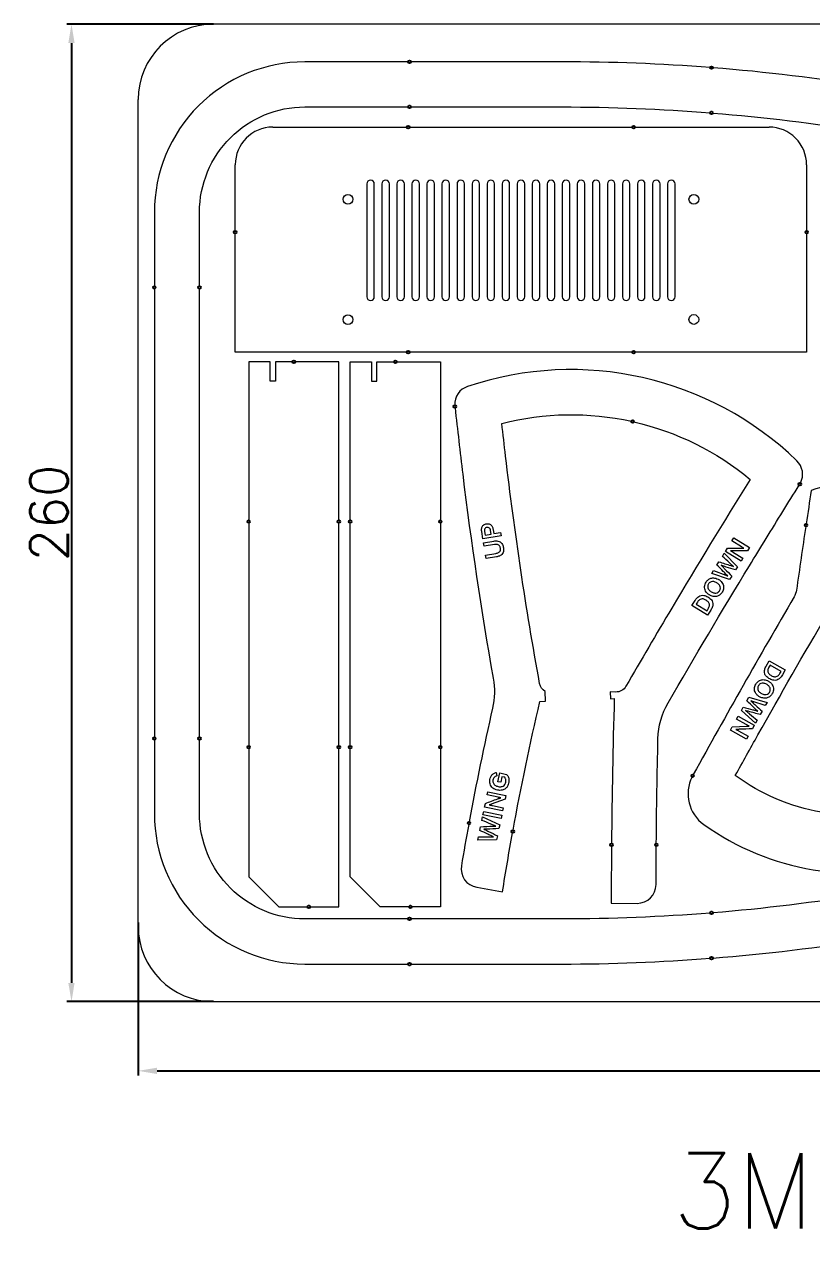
# Model space of a CAD drawing. Header units: millimetres. Extents: x 1679 to 2159, y 1036 to 1359.
# Drawn here: x 1678.6 to 1888.1, y 1036.4 to 1358.9 of the extents above; entities that cross this region are included whole.
import ezdxf

# ---------------------------------------------------------------- set-up
doc = ezdxf.new("R2010")
doc.units = ezdxf.units.MM
doc.layers.add('6标注层', color=3, linetype='Continuous', lineweight=25)
doc.styles.get("Standard").update_dxf_attribs({"font": 'txt', "bigfont": 'gbcbig.shx'})
doc.dimstyles.new('ISO-25', dxfattribs={"dimtxt": 2.5, "dimasz": 2.5, "dimexe": 1.25, "dimexo": 0, "dimtad": 1, "dimtoh": 1, "dimdsep": 46, "dimtxsty": 'Standard', "dimcen": 2.5, "dimadec": 0, "dimazin": 0, "dimtfac": 1, "dimtmove": 0, "dimatfit": 3, "dimfxl": 1, "dimarcsym": 0})

# ---------------------------------------------------------------- blocks, each defined once
blk = doc.blocks.new('*D1')
at = {"layer": '6标注层', "color": 0, "lineweight": -2}
for p, q in [((1708.89, 1120), (1708.89, 1079.27)), ((2158.89, 1118.93), (2158.89, 1079.27)), ((1713.89, 1080.52), (2153.89, 1080.52))]:
    blk.add_line(p, q, dxfattribs=at)
at = {"layer": '6标注层', "color": 0}
for points in [[(1713.89, 1081.35), (1713.89, 1079.68), (1708.89, 1080.52)], [(2153.89, 1081.35), (2153.89, 1079.68), (2158.89, 1080.52)]]:
    blk.add_solid(points, dxfattribs=at)
at = {"layer": 'Defpoints', "color": 0}
for p in [(1708.89, 1120), (2158.89, 1118.93), (2158.89, 1080.52)]:
    blk.add_point(p, dxfattribs=at)
at = {"layer": '6标注层', "color": 0, "insert": (1933.89, 1086.52), "char_height": 10, "attachment_point": 5}
blk.add_mtext('450', dxfattribs=at)
blk = doc.blocks.new('*D2')
at = {"layer": '6标注层', "color": 0, "lineweight": -2}
for p, q in [((1728.89, 1358.93), (1689.88, 1358.93)), ((1691.13, 1353.93), (1691.13, 1103.93)), ((1728.89, 1098.93), (1689.88, 1098.93))]:
    blk.add_line(p, q, dxfattribs=at)
at = {"layer": '6标注层', "color": 0}
for points in [[(1690.29, 1353.93), (1691.96, 1353.93), (1691.13, 1358.93)], [(1690.29, 1103.93), (1691.96, 1103.93), (1691.13, 1098.93)]]:
    blk.add_solid(points, dxfattribs=at)
at = {"layer": 'Defpoints', "color": 0}
for p in [(1728.89, 1358.93), (1691.13, 1098.93), (1728.89, 1098.93)]:
    blk.add_point(p, dxfattribs=at)
at = {"layer": '6标注层', "color": 0, "insert": (1685.13, 1228.93), "char_height": 10, "attachment_point": 5, "rotation": 90}
blk.add_mtext('260', dxfattribs=at)

msp = doc.modelspace()

# ---------------------------------------------------------------- linework, layer by layer
at = {"linetype": 'Continuous', "lineweight": 18}
for p, q in [((2138.888, 1358.933), (1728.888, 1358.933)), ((1708.888, 1118.933), (1708.888, 1338.933)), ((1744.693, 1331.57), (1780.343, 1331.57)), ((1781.043, 1331.57), (1840.343, 1331.57)), ((1841.043, 1331.57), (1876.693, 1331.57)), ((1886.693, 1321.57), (1886.693, 1303.969)), ((1769.693, 1316.439), (1769.693, 1286.439)), ((1771.693, 1286.439), (1771.693, 1316.439)), ((1773.693, 1316.439), (1773.693, 1286.439)), ((1775.693, 1286.439), (1775.693, 1316.439)), ((1777.693, 1316.439), (1777.693, 1286.439)), ((1779.693, 1286.439), (1779.693, 1316.439)), ((1781.693, 1316.439), (1781.693, 1286.439)), ((1783.693, 1286.439), (1783.693, 1316.439)), ((1785.693, 1316.439), (1785.693, 1286.439)), ((1787.693, 1286.439), (1787.693, 1316.439)), ((1789.693, 1316.439), (1789.693, 1286.439)), ((1791.693, 1286.439), (1791.693, 1316.439)), ((1793.693, 1316.439), (1793.693, 1286.439)), ((1795.693, 1286.439), (1795.693, 1316.439)), ((1797.693, 1316.439), (1797.693, 1286.439)), ((1799.693, 1286.439), (1799.693, 1316.439)), ((1801.693, 1316.439), (1801.693, 1286.439)), ((1803.693, 1286.439), (1803.693, 1316.439)), ((1805.693, 1316.439), (1805.693, 1286.439)), ((1807.693, 1286.439), (1807.693, 1316.439)), ((1809.693, 1316.439), (1809.693, 1286.439)), ((1811.693, 1286.439), (1811.693, 1316.439)), ((1813.693, 1316.439), (1813.693, 1286.439)), ((1815.693, 1286.439), (1815.693, 1316.439)), ((1817.693, 1316.439), (1817.693, 1286.439)), ((1819.693, 1286.439), (1819.693, 1316.439)), ((1821.693, 1316.439), (1821.693, 1286.439)), ((1823.693, 1286.439), (1823.693, 1316.439)), ((1825.693, 1316.439), (1825.693, 1286.439)), ((1827.693, 1286.439), (1827.693, 1316.439)), ((1829.693, 1316.439), (1829.693, 1286.439)), ((1831.693, 1286.439), (1831.693, 1316.439)), ((1833.693, 1316.439), (1833.693, 1286.439)), ((1835.693, 1286.439), (1835.693, 1316.439)), ((1837.693, 1316.439), (1837.693, 1286.439)), ((1839.693, 1286.439), (1839.693, 1316.439)), ((1841.693, 1316.439), (1841.693, 1286.439)), ((1843.693, 1286.439), (1843.693, 1316.439)), ((1845.693, 1316.439), (1845.693, 1286.439)), ((1847.693, 1286.439), (1847.693, 1316.439)), ((1849.693, 1316.439), (1849.693, 1286.439)), ((1851.693, 1286.439), (1851.693, 1316.439)), ((1886.693, 1303.269), (1886.693, 1271.702)), ((1728.888, 1098.933), (2138.888, 1098.933))]:
    msp.add_line(p, q, dxfattribs=at)
at = {"color": 1, "lineweight": 18}
for p, q in [((1800.585, 1222.007), (1800.251, 1224.018)), ((1805.424, 1222.811), (1800.585, 1222.007)), ((1800.995, 1223.965), (1801.148, 1223.043)), ((1801.148, 1223.043), (1802.781, 1223.314)), ((1802.781, 1223.314), (1802.627, 1224.237)), ((1803.317, 1224.443), (1803.485, 1223.431)), ((1803.485, 1223.431), (1805.272, 1223.728)), ((1805.272, 1223.728), (1805.424, 1222.811)), ((1800.756, 1220.977), (1803.489, 1221.432)), ((1800.909, 1220.06), (1800.756, 1220.977)), ((1803.66, 1220.518), (1800.909, 1220.06)), ((1865.087, 1218.699), (1865.639, 1219.591)), ((1866.842, 1221.533), (1867.306, 1222.283)), ((1869.397, 1219.952), (1866.842, 1221.533)), ((1867.306, 1222.283), (1871.477, 1219.7)), ((1870.014, 1219.569), (1870.023, 1219.585)), ((1871.477, 1219.7), (1870.956, 1218.859)), ((1801.298, 1217.718), (1804.061, 1218.177)), ((1801.451, 1216.801), (1801.298, 1217.718)), ((1804.208, 1217.259), (1801.451, 1216.801)), ((1864.275, 1217.388), (1864.774, 1218.194)), ((1864.774, 1218.194), (1868.333, 1214.622)), ((1869.258, 1216.116), (1865.087, 1218.699)), ((1866.494, 1218.864), (1866.488, 1218.854)), ((1870.956, 1218.859), (1867.044, 1218.841)), ((1867.206, 1218.43), (1869.725, 1216.87)), ((1869.725, 1216.87), (1869.258, 1216.116)), ((1861.437, 1212.804), (1861.939, 1213.615)), ((1866.214, 1211.201), (1861.437, 1212.804)), ((1861.939, 1213.615), (1865.222, 1212.379)), ((1862.845, 1215.078), (1863.372, 1215.93)), ((1863.976, 1215.013), (1863.966, 1214.998)), ((1867.268, 1214.646), (1867.278, 1214.661)), ((1868.333, 1214.622), (1867.799, 1213.76)), ((1865.688, 1212.175), (1865.705, 1212.2)), ((1866.77, 1212.098), (1866.214, 1211.201)), ((1856.18, 1204.315), (1857.011, 1205.656)), ((1860.351, 1201.732), (1856.18, 1204.315)), ((1857.646, 1205.234), (1857.317, 1204.704)), ((1857.317, 1204.704), (1860.193, 1202.923)), ((1860.193, 1202.923), (1860.521, 1203.454)), ((1861.204, 1203.109), (1860.351, 1201.732)), ((1875.953, 1188.202), (1876.741, 1189.617)), ((1876.954, 1188.434), (1876.65, 1187.889)), ((1876.741, 1189.617), (1881.025, 1187.226)), ((1879.908, 1186.785), (1876.954, 1188.434)), ((1881.025, 1187.226), (1880.257, 1185.849)), ((1879.604, 1186.241), (1879.908, 1186.785)), ((1870.801, 1178.969), (1871.315, 1179.891)), ((1871.315, 1179.891), (1876.16, 1178.506)), ((1871.884, 1178.942), (1871.87, 1178.915)), ((1875.695, 1177.674), (1872.359, 1178.759)), ((1876.16, 1178.506), (1875.695, 1177.674)), ((1868.066, 1174.067), (1868.498, 1174.843)), ((1868.498, 1174.843), (1872.782, 1172.452)), ((1869.355, 1176.377), (1869.848, 1177.262)), ((1873.071, 1172.971), (1869.355, 1176.377)), ((1870.419, 1176.401), (1870.41, 1176.385)), ((1873.725, 1176.184), (1873.733, 1176.2)), ((1874.857, 1176.171), (1874.369, 1175.296)), ((1866.444, 1171.161), (1866.926, 1172.025)), ((1870.728, 1168.771), (1866.444, 1171.161)), ((1866.926, 1172.025), (1870.833, 1172.221)), ((1867.9, 1171.358), (1867.891, 1171.342)), ((1870.653, 1172.624), (1868.066, 1174.067)), ((1868.534, 1171.004), (1871.157, 1169.54)), ((1871.384, 1172.223), (1871.39, 1172.233)), ((1872.782, 1172.452), (1872.271, 1171.536)), ((1873.533, 1173.798), (1873.071, 1172.971)), ((1871.157, 1169.54), (1870.728, 1168.771)), ((1804.144, 1159.899), (1804.286, 1158.988)), ((1804.576, 1157.433), (1805.057, 1159.753)), ((1805.057, 1159.753), (1806.83, 1159.385)), ((1805.617, 1158.761), (1805.31, 1157.281)), ((1806.38, 1158.603), (1805.617, 1158.761)), ((1801.689, 1153.903), (1801.868, 1154.767)), ((1801.868, 1154.767), (1806.672, 1153.772)), ((1805.31, 1157.281), (1804.576, 1157.433)), ((1801.013, 1150.638), (1801.226, 1151.666)), ((1804.631, 1153.294), (1801.689, 1153.903)), ((1806.471, 1152.803), (1802.803, 1151.443)), ((1805.342, 1153.147), (1805.346, 1153.164)), ((1806.672, 1153.772), (1806.471, 1152.803)), ((1800.598, 1148.636), (1800.786, 1149.546)), ((1805.402, 1147.64), (1800.598, 1148.636)), ((1800.786, 1149.546), (1805.59, 1148.551)), ((1805.816, 1149.643), (1801.013, 1150.638)), ((1802.278, 1151.277), (1802.275, 1151.265)), ((1803.096, 1151.113), (1805.996, 1150.512)), ((1805.59, 1148.551), (1805.402, 1147.64)), ((1805.996, 1150.512), (1805.816, 1149.643)), ((1799.738, 1144.484), (1799.941, 1145.465)), ((1800.289, 1147.144), (1800.481, 1148.072)), ((1800.481, 1148.072), (1805.049, 1145.937)), ((1804.04, 1145.595), (1804.044, 1145.613)), ((1805.049, 1145.937), (1804.843, 1144.945)), ((1799.195, 1141.865), (1799.389, 1142.799)), ((1804.232, 1141.997), (1799.195, 1141.865)), ((1799.389, 1142.799), (1802.897, 1142.764)), ((1800.822, 1144.81), (1800.818, 1144.793)), ((1803.405, 1142.732), (1803.411, 1142.762)), ((1804.447, 1143.031), (1804.232, 1141.997))]:
    msp.add_line(p, q, dxfattribs=at)
at = {"linetype": 'Continuous', "lineweight": 18}
for points in [[(1780.713, 1348.933), (1753.187, 1348.933, 0.4142136), (1713.187, 1308.933), (1713.187, 1289.283)], [(1861.06, 1347.407, 0.0193478), (1821.634, 1348.933), (1781.413, 1348.933)], [(1982.949, 1324.3), (1945.327, 1333.706, 0.0415801), (1861.757, 1347.352)], [(1725.187, 1289.283), (1725.187, 1308.933, -0.4142136), (1753.187, 1336.933), (1780.713, 1336.933)], [(1781.413, 1336.933), (1821.634, 1336.933, -0.0198151), (1861.06, 1335.37, -0.0198151)], [(1861.757, 1335.314, -0.0411039), (1942.417, 1322.064), (1982.949, 1311.931)], [(1886.693, 1321.57, 0.4142136), (1876.693, 1331.57)], [(1713.187, 1168.583), (1713.187, 1148.933, 0.4142136), (1753.187, 1108.933), (1780.713, 1108.933)], [(1780.713, 1120.933), (1753.187, 1120.933, -0.4142136), (1725.187, 1148.933), (1725.187, 1168.583)], [(1982.949, 1145.935), (1942.417, 1135.802, -0.0411039), (1861.757, 1122.552, -0.0411039)], [(1861.757, 1110.514, 0.0415801), (1945.327, 1124.16), (1982.949, 1133.566)], [(1861.06, 1122.496, -0.0198151), (1821.634, 1120.933), (1781.413, 1120.933)], [(1781.413, 1108.933), (1821.634, 1108.933, 0.0193478), (1861.06, 1110.459)]]:
    msp.add_lwpolyline(points, format="xyb", dxfattribs=at)
for points in [[(1734.693, 1303.969), (1734.693, 1321.57)], [(1780.343, 1271.702), (1734.693, 1271.702), (1734.693, 1303.269)], [(1713.187, 1288.583), (1713.187, 1169.283)], [(1725.187, 1169.283), (1725.187, 1288.583)], [(1840.343, 1271.702), (1781.043, 1271.702)], [(1886.693, 1271.702), (1841.043, 1271.702)], [(1749.917, 1269.119), (1745.367, 1269.119), (1745.367, 1264.019), (1743.967, 1264.019), (1743.967, 1269.119), (1738.267, 1269.119), (1738.267, 1226.969)], [(1762.267, 1226.969), (1762.267, 1269.119), (1750.617, 1269.119)], [(1765.267, 1226.969), (1765.267, 1269.119), (1770.967, 1269.119), (1770.967, 1264.019), (1772.367, 1264.019), (1772.367, 1269.119), (1776.917, 1269.119)], [(1777.617, 1269.119), (1789.267, 1269.119), (1789.267, 1226.969)], [(1738.267, 1226.269), (1738.267, 1166.969)], [(1762.267, 1166.969), (1762.267, 1226.269)], [(1765.267, 1166.969), (1765.267, 1226.269)], [(1789.267, 1226.269), (1789.267, 1166.969)], [(1738.267, 1166.269), (1738.267, 1132.119), (1746.267, 1124.119), (1753.917, 1124.119)], [(1754.617, 1124.119), (1762.267, 1124.119), (1762.267, 1166.269)], [(1780.917, 1124.119), (1773.267, 1124.119), (1765.267, 1132.119), (1765.267, 1166.269)], [(1789.267, 1166.269), (1789.267, 1124.119), (1781.617, 1124.119)]]:
    msp.add_lwpolyline(points, dxfattribs=at)
at = {"color": 7, "lineweight": 18}
for points in [[(1885.043, 1236.895, 0.333953), (1884.09, 1242.826), (1884.09, 1242.826, 0.2795744), (1796.508, 1262.575), (1796.508, 1262.575, 0.3343591), (1793.101, 1257.618, 0.3343591)], [(1793.168, 1256.921, 0.001745), (1795.214, 1239.238), (1795.214, 1239.238, 0.013948), (1803.322, 1184.948), (1803.322, 1184.948, -0.1003421), (1803.143, 1177.004), (1803.143, 1177.004, 0.0102205), (1796.927, 1146.779)], [(1808.606, 1144.548, -0.0120238), (1815.756, 1178.772), (1817.206, 1178.83), (1817.102, 1181.438), (1817.102, 1181.438, -0.2127136), (1815.675, 1183.52), (1815.675, 1183.52, -0.0158898), (1806.621, 1244.067), (1806.621, 1244.067, -0.0016589), (1805.62, 1252.758), (1805.62, 1252.758, -0.1171602), (1840.084, 1253.312, -0.1171602)], [(1840.766, 1253.158, -0.1171602), (1871.655, 1237.862), (1871.655, 1237.862, 0.0046485), (1850.806, 1203.597), (1850.806, 1203.597, 0.003258), (1838.643, 1182.831), (1838.643, 1182.831, -0.2712245), (1835.919, 1181.281), (1834.455, 1181.299), (1834.526, 1179.524), (1835.528, 1179.564), (1835.528, 1179.564, 0.0049421), (1834.794, 1141.009)], [(1846.704, 1141.009, -0.0034497), (1847.152, 1168.874), (1847.152, 1168.874, -0.1257621), (1849.83, 1178.407), (1849.83, 1178.407, -0.0058571), (1871.485, 1214.869), (1871.485, 1214.869, -0.0020494), (1880.367, 1229.331), (1880.367, 1229.331, -0.000531), (1884.685, 1236.294, -0.000531)], [(1896.502, 1225.433, -0.00145), (1898.287, 1237.025), (1898.287, 1237.025, 0.0782231), (1887.927, 1234.859), (1887.927, 1234.859, 0.0011361), (1886.574, 1226.007, 0.0011361)], [(1886.47, 1225.315, 0.0021684), (1884.006, 1208.403), (1884.006, 1208.403, -0.0973408), (1883.373, 1206.583), (1883.373, 1206.583, 0.0064048), (1856.556, 1159.337, 0.0064048)], [(1890.64, 1149.324, -0.1157318), (1867.725, 1159.084), (1867.725, 1159.084, -0.0019896), (1873.739, 1169.87), (1873.739, 1169.87, -0.0044361), (1892.166, 1202.008), (1893.681, 1202.153), (1893.681, 1202.153, 0.3813812), (1894.585, 1203.132), (1894.585, 1203.132, -0.1164825), (1895.196, 1205.538), (1893.648, 1205.881), (1893.648, 1205.881, -0.0023565), (1896.398, 1224.741)], [(1856.223, 1158.721, 0.3709038), (1859.333, 1146.055), (1859.333, 1146.055, 0.2308812), (1919.867, 1135.925), (1919.867, 1135.925, 0.370879), (1926.932, 1146.888, 0.370879)], [(1796.8, 1146.09, 0.0036973), (1794.866, 1135.095, 0.4132877), (1798.952, 1129.338), (1805.786, 1128.166), (1805.786, 1128.166, -0.0054756), (1808.48, 1143.86)], [(1834.787, 1140.309, 0.0019501), (1834.713, 1125.092), (1841.62, 1125.074, 0.4138566), (1846.633, 1130.056), (1846.633, 1130.056, -0.0012692), (1846.697, 1140.309)]]:
    msp.add_lwpolyline(points, format="xyb", dxfattribs=at)
at = {"color": 1, "lineweight": 18}
for points in [[(1800.251, 1224.018, -0.033729), (1800.219, 1224.469, -0.0435496), (1800.253, 1224.866, -0.0679907), (1800.383, 1225.276, -0.1447799), (1800.869, 1225.814, -0.0541844), (1801.194, 1225.968, -0.0306438), (1801.446, 1226.041)], [(1801.446, 1226.041, -0.0476336), (1801.859, 1226.07, -0.0683005), (1802.261, 1226.005, -0.1414552), (1802.831, 1225.63, -0.0582668), (1803.042, 1225.317, -0.0406643), (1803.189, 1224.97, -0.0354022), (1803.307, 1224.5, -0.0034104), (1803.317, 1224.443)], [(1801.629, 1225.086, 0.0485119), (1801.431, 1225.024, 0.1202113), (1801.154, 1224.822, 0.0856544), (1801.035, 1224.612, 0.0530789), (1800.987, 1224.418, 0.0416638), (1800.975, 1224.192, 0.0294609), (1800.995, 1223.965)], [(1802.627, 1224.237, 0.0338288), (1802.566, 1224.489, 0.0445319), (1802.478, 1224.698, 0.0712001), (1802.336, 1224.894, 0.1467567), (1802.001, 1225.08, 0.0576773), (1801.802, 1225.1, 0.0368016), (1801.629, 1225.086)], [(1803.489, 1221.432, -0.0388835), (1804.069, 1221.485, -0.050898), (1804.575, 1221.44, -0.0945234), (1805.179, 1221.202, -0.0999169), (1805.631, 1220.759, -0.0574326), (1805.855, 1220.332, -0.0401002), (1805.993, 1219.871, -0.0129906), (1806.03, 1219.678)], [(1805.232, 1219.581, 0.0474406), (1805.154, 1219.882, 0.0755159), (1804.995, 1220.174, 0.1343581), (1804.612, 1220.463, 0.0588326), (1804.341, 1220.536, 0.0410532), (1804.062, 1220.555, 0.035711), (1803.702, 1220.524, 0.0034383), (1803.66, 1220.518)], [(1804.061, 1218.177, 0.0345453), (1804.411, 1218.262, 0.0454766), (1804.701, 1218.384, 0.0724586), (1804.972, 1218.583, 0.1394494), (1805.22, 1219.027, 0.0582834), (1805.253, 1219.304, 0.0422478), (1805.232, 1219.581)], [(1806.03, 1219.678, -0.0421941), (1806.075, 1219.134, -0.0545678), (1806.022, 1218.656, -0.1866859), (1805.397, 1217.709, -0.0563263), (1804.982, 1217.477, -0.0392459), (1804.53, 1217.326, -0.0205499), (1804.208, 1217.259)], [(1865.639, 1219.591, -0.0005432), (1869.15, 1219.598, -0.0004997), (1869.445, 1219.597)], [(1870.023, 1219.585, -0.0044208), (1869.681, 1219.781, -0.0042097), (1869.462, 1219.911, -0.0015844), (1869.397, 1219.952)], [(1869.445, 1219.597, -0.0013301), (1869.657, 1219.589, -0.0022334), (1869.822, 1219.582, -0.0044), (1869.941, 1219.576, -0.0071259), (1870, 1219.571, -0.0038073), (1870.014, 1219.569)], [(1866.925, 1214.957, 0.0016188), (1866.198, 1215.626, 0.0004213), (1864.275, 1217.388)], [(1866.488, 1218.854, -0.0067596), (1866.58, 1218.804, -0.0044259), (1866.691, 1218.741, -0.0038435), (1866.871, 1218.635, -0.002634), (1867.086, 1218.504, -0.0011592), (1867.206, 1218.43)], [(1867.044, 1218.841, -0.0198098), (1866.53, 1218.861, -0.0012287), (1866.494, 1218.864)], [(1865.313, 1212.57, 0.0009901), (1864.523, 1213.374, 0.0004037), (1862.845, 1215.078)], [(1863.372, 1215.93, -0.0005083), (1866.527, 1214.921, -0.000406), (1866.816, 1214.827)], [(1863.966, 1214.998, -0.0423117), (1864.236, 1214.77, -0.0093127), (1864.295, 1214.709)], [(1864.388, 1214.836, -0.0150235), (1864.218, 1214.902, -0.0132384), (1864.004, 1214.999, -0.0014728), (1863.976, 1215.013)], [(1864.295, 1214.709, -0.0021209), (1864.968, 1214.002, -0.0004839), (1866.77, 1212.098)], [(1867.799, 1213.76, -0.0003743), (1865.319, 1214.539, -0.0015351), (1864.475, 1214.807, -0.0012139), (1864.388, 1214.836)], [(1866.816, 1214.827), (1866.816, 1214.827, -0.036114), (1867.268, 1214.646)], [(1867.05, 1214.852, 0.0009758), (1866.973, 1214.917, -0.0011515), (1866.925, 1214.957)], [(1867.278, 1214.661, -0.0037016), (1867.249, 1214.684, -0.0012279), (1867.05, 1214.852)], [(1860.826, 1207.123, -0.0469011), (1860.227, 1207.616, -0.0623963), (1859.813, 1208.146, -0.1638005), (1859.545, 1209.374, -0.0591059), (1859.681, 1209.959, -0.0429411), (1859.933, 1210.512)], [(1859.933, 1210.512, -0.0528166), (1860.401, 1211.05, -0.0807822), (1861.017, 1211.462, -0.1162585), (1861.927, 1211.634, -0.0568036), (1862.518, 1211.541, -0.0446813), (1863.149, 1211.305, -0.0114723), (1863.346, 1211.205)], [(1860.595, 1210.066, 0.0537854), (1860.45, 1209.701, 0.1901579), (1860.539, 1208.777, 0.0625504), (1860.776, 1208.428, 0.0472783), (1861.13, 1208.094, 0.0173952), (1861.329, 1207.947)], [(1862.818, 1210.341, 0.036296), (1862.382, 1210.552, 0.0426189), (1862.017, 1210.662, 0.0606322), (1861.643, 1210.694, 0.1604044), (1860.937, 1210.434, 0.0592017), (1860.669, 1210.165, 0.0153781), (1860.595, 1210.066)], [(1863.528, 1208.229, 0.0477999), (1863.677, 1208.56, 0.0735516), (1863.749, 1208.949, 0.1256478), (1863.621, 1209.518, 0.0656841), (1863.382, 1209.865, 0.0446719), (1863.06, 1210.167, 0.0217695), (1862.818, 1210.341)], [(1863.346, 1211.205, -0.046962), (1863.937, 1210.716, -0.0621675), (1864.345, 1210.19, -0.1619967), (1864.613, 1208.967, -0.0584862), (1864.482, 1208.385, -0.0426056), (1864.235, 1207.834)], [(1865.222, 1212.379, -0.000785), (1865.274, 1212.357, -0.0001649), (1865.363, 1212.32)], [(1865.705, 1212.2), (1865.705, 1212.2, -0.0181082), (1865.313, 1212.57)], [(1865.363, 1212.32, -0.0014706), (1865.534, 1212.245, -0.0020812), (1865.615, 1212.209, -0.004539), (1865.67, 1212.183, -0.0052856), (1865.688, 1212.175)], [(1857.011, 1205.656, -0.0469201), (1857.5, 1206.289, -0.0577995), (1857.98, 1206.695, -0.1885175), (1859.319, 1206.997, -0.0552614), (1859.85, 1206.857, -0.0440981), (1860.408, 1206.585)], [(1860.408, 1206.585, -0.0409128), (1860.963, 1206.203, -0.0543419), (1861.373, 1205.786, -0.0844098), (1861.677, 1205.229, -0.1058815), (1861.757, 1204.503, -0.0539687), (1861.656, 1204.02, -0.0427854), (1861.441, 1203.51, -0.0264013), (1861.204, 1203.109)], [(1864.235, 1207.834, -0.0515393), (1863.759, 1207.284, -0.0734853), (1863.188, 1206.887, -0.1319529), (1862.172, 1206.69, -0.0573508), (1861.583, 1206.799, -0.0449504), (1860.956, 1207.055, -0.0076242), (1860.826, 1207.123)], [(1861.329, 1207.947, 0.0369579), (1861.755, 1207.742, 0.043095), (1862.113, 1207.636, 0.0670577), (1862.516, 1207.609, 0.1499975), (1863.183, 1207.866, 0.0631117), (1863.478, 1208.163, 0.0096817), (1863.528, 1208.229)], [(1859.911, 1205.75, 0.0391278), (1859.528, 1205.937, 0.0502933), (1859.167, 1206.039, 0.1065494), (1858.61, 1206.021, 0.0931859), (1858.175, 1205.814, 0.0573749), (1857.871, 1205.534, 0.0368975), (1857.646, 1205.234)], [(1860.521, 1203.454, 0.0425492), (1860.719, 1203.835, 0.0552339), (1860.823, 1204.197, 0.1811381), (1860.67, 1205.035, 0.0632053), (1860.415, 1205.361, 0.0437324), (1860.087, 1205.634, 0.0162276), (1859.911, 1205.75)], [(1876.906, 1184.766, -0.0409137), (1876.334, 1185.122, -0.0543406), (1875.906, 1185.52, -0.10139), (1875.54, 1186.168, -0.0888298), (1875.463, 1186.784, -0.0539902), (1875.542, 1187.271, -0.0383395), (1875.704, 1187.724, -0.0310812), (1875.953, 1188.202)], [(1876.65, 1187.889, 0.0425894), (1876.47, 1187.499, 0.0552599), (1876.381, 1187.133, 0.1891177), (1876.595, 1186.269, 0.056504), (1876.843, 1185.988, 0.0391664), (1877.141, 1185.757, 0.0204555), (1877.363, 1185.623)], [(1873.139, 1183.345, -0.0515538), (1873.59, 1183.915, -0.0799829), (1874.191, 1184.364, -0.1246578), (1875.148, 1184.581, -0.0524109), (1875.681, 1184.513, -0.0423477), (1876.249, 1184.329, -0.0161152), (1876.513, 1184.209)], [(1876.513, 1184.209, -0.0423432), (1877.084, 1183.788, -0.0677027), (1877.571, 1183.234, -0.163805), (1877.894, 1182.019, -0.0540394), (1877.803, 1181.489, -0.043517), (1877.59, 1180.929, -0.0042718), (1877.559, 1180.865)], [(1880.257, 1185.849, -0.0372399), (1879.884, 1185.298, -0.0607566), (1879.384, 1184.802, -0.1959318), (1878.012, 1184.404, -0.0552413), (1877.475, 1184.52, -0.0440793), (1876.906, 1184.766)], [(1877.363, 1185.623, 0.0391029), (1877.754, 1185.453, 0.0502678), (1878.121, 1185.368, 0.2005707), (1879.07, 1185.614, 0.0538594), (1879.337, 1185.864, 0.0424061), (1879.578, 1186.198, 0.0041271), (1879.604, 1186.241)], [(1874.18, 1180.016, -0.04696), (1873.568, 1180.478, -0.0689527), (1873.106, 1181.034, -0.1549439), (1872.813, 1182.195, -0.0534384), (1872.901, 1182.722, -0.043149), (1873.108, 1183.281, -0.0042421), (1873.139, 1183.345)], [(1873.863, 1182.981, 0.0477915), (1873.729, 1182.644, 0.0735332), (1873.675, 1182.252, 0.1256289), (1873.829, 1181.689, 0.0600616), (1874.055, 1181.383, 0.0422949), (1874.344, 1181.123, 0.0299274), (1874.669, 1180.904)], [(1876.047, 1183.363, 0.0369586), (1875.612, 1183.549, 0.0430978), (1875.25, 1183.638, 0.0670623), (1874.846, 1183.647, 0.1499881), (1874.192, 1183.36, 0.0527764), (1873.958, 1183.114, 0.0204112), (1873.863, 1182.981)], [(1877.559, 1180.865, -0.0527818), (1877.116, 1180.305, -0.0947009), (1876.42, 1179.82, -0.1020628), (1875.617, 1179.653, -0.0519057), (1875.085, 1179.706, -0.0420527), (1874.514, 1179.874, -0.0196361), (1874.18, 1180.016)], [(1874.669, 1180.904, 0.0363278), (1875.114, 1180.713, 0.0426352), (1875.483, 1180.62, 0.0670605), (1875.894, 1180.608, 0.1529936), (1876.552, 1180.897, 0.054173), (1876.783, 1181.145, 0.0209223), (1876.876, 1181.279)], [(1876.876, 1181.279, 0.0538222), (1877.005, 1181.651, 0.1976029), (1876.856, 1182.601, 0.0558682), (1876.621, 1182.908, 0.0396926), (1876.328, 1183.169, 0.0250175), (1876.047, 1183.363)], [(1873.391, 1176.473, -0.0016786), (1872.687, 1177.15, -0.0004893), (1870.801, 1178.969)], [(1871.87, 1178.915, -0.0151304), (1872.2, 1178.635, -0.0029254), (1872.278, 1178.564)], [(1872.217, 1178.811, -0.0019881), (1872.042, 1178.878, -0.0021674), (1871.959, 1178.911, -0.0040315), (1871.903, 1178.934, -0.0027589), (1871.884, 1178.942)], [(1872.359, 1178.759, -0.0004511), (1872.266, 1178.793, -0.0005028), (1872.217, 1178.811)], [(1872.278, 1178.564, 0.00108), (1873.103, 1177.797, 0.000397), (1874.857, 1176.171)], [(1869.848, 1177.262, -0.0004191), (1872.361, 1176.596, -0.0016296), (1873.216, 1176.367, -0.0012762), (1873.305, 1176.343)], [(1870.41, 1176.385, -0.004192), (1870.439, 1176.363, -0.0015167), (1870.488, 1176.326, -0.0012792), (1870.646, 1176.205)], [(1870.878, 1176.241), (1870.878, 1176.241, -0.0361297), (1870.419, 1176.401)], [(1870.646, 1176.205, 0.0011565), (1870.755, 1176.122, 0.0027197), (1870.776, 1176.106)], [(1870.776, 1176.106, 0.0016323), (1871.532, 1175.471, 0.000449), (1873.533, 1173.798)], [(1874.369, 1175.296, -0.0005501), (1871.172, 1176.16, -0.0004715), (1870.878, 1176.241)], [(1873.305, 1176.343, -0.0148193), (1873.478, 1176.284, -0.013558), (1873.696, 1176.197, -0.001541), (1873.725, 1176.184)], [(1873.733, 1176.2, -0.0332993), (1873.516, 1176.36, -0.0183708), (1873.391, 1176.473)], [(1867.891, 1171.342, -0.004409), (1868.242, 1171.162, -0.0041076), (1868.467, 1171.042, -0.0015302), (1868.534, 1171.004)], [(1868.469, 1171.356, -0.0015191), (1868.257, 1171.354, -0.0023983), (1868.092, 1171.354, -0.0045059), (1867.973, 1171.355, -0.0070947), (1867.914, 1171.357, -0.0037523), (1867.9, 1171.358)], [(1872.271, 1171.536, -0.0005459), (1868.764, 1171.369, -0.0004459), (1868.469, 1171.356)], [(1871.39, 1172.233, -0.0065641), (1871.296, 1172.279, -0.0042911), (1871.181, 1172.337, -0.003712), (1870.997, 1172.435, -0.0025281), (1870.777, 1172.555, -0.0011086), (1870.653, 1172.624)], [(1870.833, 1172.221, -0.0202298), (1871.348, 1172.224, -0.0012467), (1871.384, 1172.223)], [(1804.436, 1155.19, -0.0416275), (1803.777, 1155.415, -0.0598814), (1803.202, 1155.754, -0.1761929), (1802.474, 1156.874, -0.0531466), (1802.409, 1157.398, -0.0433812), (1802.449, 1157.984)], [(1802.449, 1157.984, -0.0563188), (1802.684, 1158.718, -0.0891922), (1803.127, 1159.368, -0.1153918), (1803.861, 1159.822, -0.0324485), (1804.144, 1159.899)], [(1804.286, 1158.988, 0.0790304), (1803.877, 1158.837, 0.124936), (1803.459, 1158.432, 0.0561906), (1803.31, 1158.119, 0.02849), (1803.245, 1157.894, 0.0065736), (1803.232, 1157.834)], [(1806.645, 1157.219, 0.0241656), (1806.687, 1157.495, 0.0291815), (1806.698, 1157.748, 0.0348555), (1806.678, 1157.98, 0.0405822), (1806.628, 1158.189, 0.1130202), (1806.38, 1158.603)], [(1806.83, 1159.385, -0.1519502), (1807.399, 1158.585, -0.0582741), (1807.501, 1158.092, -0.0263136), (1807.512, 1157.795, -0.0253231), (1807.489, 1157.428, -0.0222419), (1807.427, 1157.032)], [(1803.232, 1157.834, 0.0609229), (1803.232, 1157.423, 0.1735862), (1803.606, 1156.676, 0.056152), (1803.9, 1156.449, 0.0402622), (1804.237, 1156.281, 0.0319151), (1804.64, 1156.146)], [(1807.427, 1157.032, -0.0475403), (1807.203, 1156.399, -0.0807724), (1806.777, 1155.766, -0.1281689), (1805.935, 1155.248, -0.0539205), (1805.405, 1155.145, -0.043321), (1804.802, 1155.145, -0.0200854), (1804.436, 1155.19)], [(1804.64, 1156.146, 0.0381067), (1805.115, 1156.102, 0.0441189), (1805.492, 1156.129, 0.0815353), (1805.95, 1156.28, 0.1257628), (1806.416, 1156.709, 0.0521765), (1806.577, 1157.019, 0.0248257), (1806.645, 1157.219)], [(1801.226, 1151.666, -0.0005472), (1804.521, 1152.877, -0.0005064), (1804.798, 1152.978)], [(1805.346, 1153.164, -0.003241), (1805.048, 1153.215, -0.0041147), (1804.786, 1153.263, -0.0035145), (1804.631, 1153.294)], [(1804.798, 1152.978, -0.001339), (1805, 1153.043, -0.00226), (1805.158, 1153.093, -0.0044781), (1805.272, 1153.128, -0.0073041), (1805.328, 1153.143, -0.0039233), (1805.342, 1153.147)], [(1802.275, 1151.265, -0.0068408), (1802.379, 1151.25, -0.0044379), (1802.505, 1151.228, -0.0038024), (1802.71, 1151.19, -0.0025596), (1802.957, 1151.142, -0.0011149), (1803.096, 1151.113)], [(1802.803, 1151.443, -0.0196085), (1802.313, 1151.286, -0.0012043), (1802.278, 1151.277)], [(1799.941, 1145.465, -0.0004881), (1803.249, 1145.599, -0.0004206), (1803.554, 1145.61)], [(1803.611, 1145.77, 0.001556), (1802.699, 1146.149, 0.000402), (1800.289, 1147.144)], [(1803.554, 1145.61), (1803.554, 1145.61, -0.0359706), (1804.04, 1145.595)], [(1803.765, 1145.714, 0.0008817), (1803.636, 1145.761, 0.0003515), (1803.611, 1145.77)], [(1804.044, 1145.613, -0.0023345), (1804.01, 1145.625, -0.0013619), (1803.87, 1145.675, -0.0004985), (1803.765, 1145.714)], [(1802.916, 1142.974, 0.0010879), (1801.899, 1143.459, 0.0003979), (1799.738, 1144.484)], [(1800.818, 1144.793, -0.0303599), (1801.047, 1144.716, -0.0213174), (1801.227, 1144.635)], [(1801.27, 1144.785, -0.015089), (1801.087, 1144.789, -0.0118574), (1800.884, 1144.804, -0.002903), (1800.822, 1144.81)], [(1801.227, 1144.635, -0.0018329), (1802.101, 1144.201, -0.0005028), (1804.447, 1143.031)], [(1804.843, 1144.945, -0.0009452), (1801.555, 1144.796, -0.003846), (1801.27, 1144.785)], [(1802.897, 1142.764, -0.0026356), (1802.92, 1142.763, -0.0015416), (1802.996, 1142.759, -0.0003943), (1803.048, 1142.757)], [(1803.411, 1142.762, -0.0167497), (1802.948, 1142.959, -0.0009874), (1802.916, 1142.974)], [(1803.048, 1142.757, -0.0014286), (1803.235, 1142.745, -0.0016951), (1803.324, 1142.739, -0.0033534), (1803.385, 1142.734, -0.0023566), (1803.405, 1142.732)]]:
    msp.add_lwpolyline(points, format="xyb", dxfattribs=at)
at = {"linetype": 'Continuous', "lineweight": 18}
for centre in [(1764.673, 1312.362), (1856.698, 1312.362), (1764.673, 1280.357), (1856.698, 1280.402)]:
    msp.add_circle(centre, 1.3, dxfattribs=at)
for centre, radius, start, end in [((1728.888, 1338.933), 20, 90, 180), ((1744.693, 1321.57), 10, 90, 180), ((1770.693, 1316.439), 1, 0, 180), ((1774.693, 1316.439), 1, 0, 180), ((1778.693, 1316.439), 1, 0, 180), ((1782.693, 1316.439), 1, 0, 180), ((1786.693, 1316.439), 1, 0, 180), ((1790.693, 1316.439), 1, 0, 180), ((1794.693, 1316.439), 1, 0, 180), ((1798.693, 1316.439), 1, 0, 180), ((1802.693, 1316.439), 1, 0, 180), ((1806.693, 1316.439), 1, 0, 180), ((1810.693, 1316.439), 1, 0, 180), ((1814.693, 1316.439), 1, 360, 180), ((1818.693, 1316.439), 1, 360, 180), ((1822.693, 1316.439), 1, 360, 180), ((1826.693, 1316.439), 1, 360, 180), ((1830.693, 1316.439), 1, 360, 180), ((1834.693, 1316.439), 1, 360, 180), ((1838.693, 1316.439), 1, 360, 180), ((1842.693, 1316.439), 1, 360, 180), ((1846.693, 1316.439), 1, 360, 180), ((1850.693, 1316.439), 1, 360, 180), ((1770.693, 1286.439), 1, 180, 0), ((1774.693, 1286.439), 1, 180, 0), ((1778.693, 1286.439), 1, 180, 0), ((1782.693, 1286.439), 1, 180, 0), ((1786.693, 1286.439), 1, 180, 0), ((1790.693, 1286.439), 1, 180, 0), ((1794.693, 1286.439), 1, 180, 0), ((1798.693, 1286.439), 1, 180, 0), ((1802.693, 1286.439), 1, 180, 0), ((1806.693, 1286.439), 1, 180, 0), ((1810.693, 1286.439), 1, 180, 0), ((1814.693, 1286.439), 1, 180, 0), ((1818.693, 1286.439), 1, 180, 0), ((1822.693, 1286.439), 1, 180, 0), ((1826.693, 1286.439), 1, 180, 0), ((1830.693, 1286.439), 1, 180, 0), ((1834.693, 1286.439), 1, 180, 0), ((1838.693, 1286.439), 1, 180, 0), ((1842.693, 1286.439), 1, 180, 0), ((1846.693, 1286.439), 1, 180, 0), ((1850.693, 1286.439), 1, 180, 0), ((1728.888, 1118.933), 20, 180, 270)]:
    msp.add_arc(centre, radius, start, end, dxfattribs=at)
at = {"layer": '6标注层'}
for centre in [(1781.063, 1348.933), (1861.408, 1347.38), (1781.063, 1336.933), (1861.408, 1335.342), (1780.693, 1331.57), (1840.693, 1331.57), (1734.693, 1303.619), (1886.693, 1303.619), (1713.187, 1288.933), (1725.187, 1288.933), (1780.693, 1271.702), (1840.693, 1271.702), (1750.267, 1269.119), (1777.267, 1269.119), (1793.129, 1257.269), (1840.425, 1253.236), (1884.869, 1236.591), (1738.267, 1226.619), (1762.267, 1226.619), (1765.267, 1226.619), (1789.267, 1226.619), (1886.522, 1225.661), (1713.187, 1168.933), (1725.187, 1168.933), (1738.267, 1166.619), (1762.267, 1166.619), (1765.267, 1166.619), (1789.267, 1166.619), (1856.387, 1159.03), (1796.861, 1146.435), (1808.543, 1144.204), (1834.79, 1140.659), (1846.7, 1140.659), (1754.267, 1124.119), (1781.267, 1124.119), (1861.408, 1122.524), (1781.063, 1120.933), (1861.408, 1110.486), (1781.063, 1108.933)]:
    msp.add_circle(centre, 0.35, dxfattribs=at)

# ---------------------------------------------------------------- texts
at = {"layer": '6标注层', "lineweight": 18, "insert": (1850.967, 1058.622), "char_height": 20, "width": 134.60266, "attachment_point": 1}
msp.add_mtext('3MM{\\fSimSun|b0|i0|c134|p2;木板}', dxfattribs=at)

# ---------------------------------------------------------------- dimensions: what is measured, and where the dimension line sits
at = {"layer": '6标注层'}
dim = msp.add_linear_dim(base=(1691.126, 1098.933), p1=(1728.888, 1358.933), p2=(1728.888, 1098.933), angle=90, dimstyle='ISO-25', override={"dimtxt": 10, "dimasz": 5, "dimgap": 1}, dxfattribs=at)
dim.commit()
dim.dimension.update_dxf_attribs({"geometry": '*D2', "text_midpoint": (1685.126, 1228.933)})
dim = msp.add_linear_dim(base=(2158.888, 1080.515), p1=(1708.888, 1120.001), p2=(2158.888, 1118.933), dimstyle='ISO-25', override={"dimtxt": 10, "dimasz": 5, "dimgap": 1}, dxfattribs=at)
dim.commit()
dim.dimension.update_dxf_attribs({"geometry": '*D1', "text_midpoint": (1933.888, 1086.515)})

doc.saveas('drawing.dxf')
